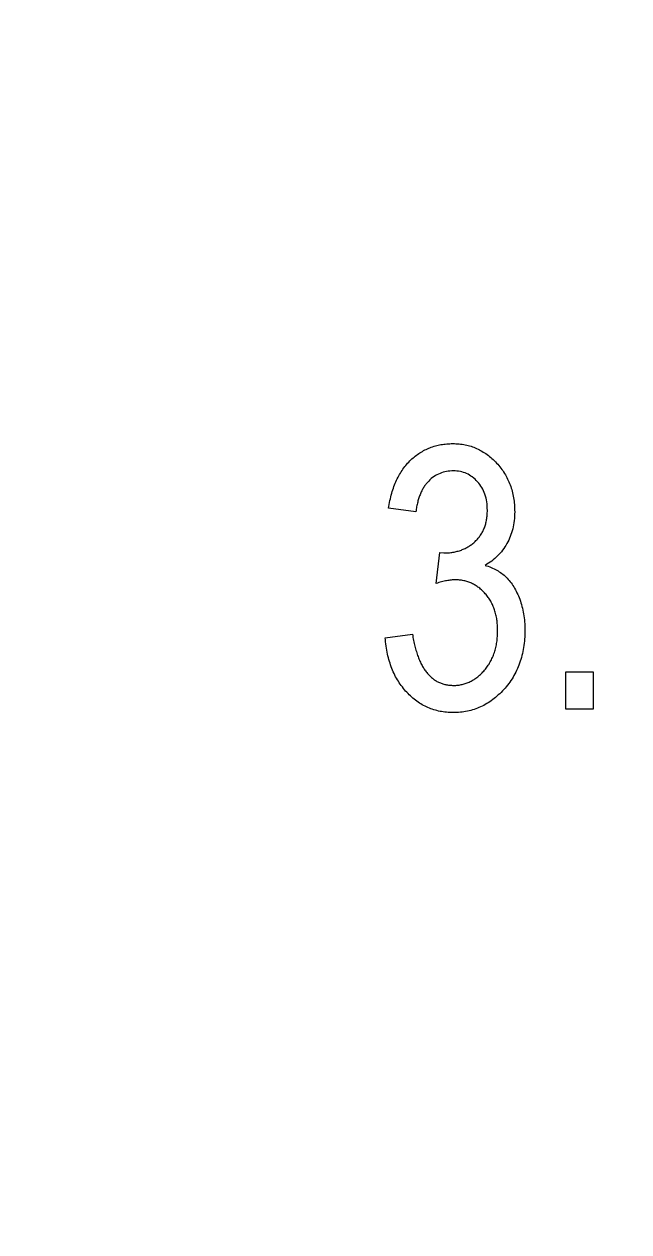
# Model space of a CAD drawing. Header units: millimetres. Extents: x -34 to 34, y -34 to 34.
# Drawn here: x -25.07 to -20.93, y -1.17 to 7.11 of the extents above; entities that cross this region are included whole.
import ezdxf

# ---------------------------------------------------------------- set-up
doc = ezdxf.new("R2010")
doc.units = ezdxf.units.MM

msp = doc.modelspace()

# ---------------------------------------------------------------- linework, layer by layer
at = {"color": 7, "linetype": 'Continuous', "lineweight": 25}
for p, q in [((-22.3878, 3.7648), (-22.5746, 3.7882)), ((-22.2477, 3.273), (-22.2244, 3.4846)), ((-22.2244, 3.4846), (-22.1963, 3.4821)), ((-22.598, 2.9009), (-22.4112, 2.9243)), ((-21.3605, 2.4106), (-21.3605, 2.6674)), ((-21.3605, 2.6674), (-21.1737, 2.6674)), ((-21.1737, 2.6674), (-21.1737, 2.4106)), ((-21.1737, 2.4106), (-21.3605, 2.4106))]:
    msp.add_line(p, q, dxfattribs=at)
at = {"color": 7, "linetype": 'Continuous'}
msp.add_circle((0, 0), 34, dxfattribs=at)
at = {"color": 7, "linetype": 'Continuous', "lineweight": 25}
for points, knots in [([(-22.5746, 3.7882), (-22.5716, 3.806), (-22.5656, 3.8407), (-22.5531, 3.8906), (-22.5383, 3.9373), (-22.5203, 3.9805), (-22.4999, 4.0204), (-22.4769, 4.057), (-22.4514, 4.0906), (-22.4227, 4.1201), (-22.3922, 4.1463), (-22.3598, 4.169), (-22.3262, 4.1886), (-22.2908, 4.2043), (-22.254, 4.2168), (-22.2155, 4.2255), (-22.1755, 4.2307), (-22.1484, 4.2314), (-22.1346, 4.2318)], [0, 0, 0, 0, 0.0787344, 0.1535873, 0.224356, 0.2921102, 0.3570934, 0.4197681, 0.4806494, 0.5402799, 0.5989478, 0.6560317, 0.7123344, 0.7681152, 0.8246273, 0.8817432, 0.9400191, 1, 1, 1, 1]), ([(-22.1346, 4.2318), (-22.1201, 4.2313), (-22.0916, 4.2305), (-22.0497, 4.2241), (-22.0094, 4.214), (-21.9708, 4.1993), (-21.9343, 4.18), (-21.8989, 4.1574), (-21.8652, 4.1302), (-21.8339, 4.099), (-21.8051, 4.0649), (-21.7798, 4.0282), (-21.7582, 3.9896), (-21.7409, 3.9486), (-21.7275, 3.9054), (-21.7176, 3.8601), (-21.7116, 3.8126), (-21.711, 3.7803), (-21.7107, 3.7637)], [0, 0, 0, 0, 0.061722, 0.121428, 0.180226, 0.23843, 0.296817, 0.356015, 0.417175, 0.480545, 0.54415, 0.607086, 0.669928, 0.732369, 0.796429, 0.862167, 0.929503, 1, 1, 1, 1]), ([(-22.1295, 4.045), (-22.1458, 4.0442), (-22.1775, 4.0428), (-22.2228, 4.0287), (-22.2644, 4.0072), (-22.2948, 3.9813), (-22.3163, 3.9568), (-22.3315, 3.9361), (-22.345, 3.9132), (-22.3565, 3.8877), (-22.3675, 3.8604), (-22.3753, 3.8304), (-22.383, 3.7985), (-22.3862, 3.7763), (-22.3878, 3.7648)], [0, 0, 0, 0, 0.115765, 0.225203, 0.334943, 0.448158, 0.50712, 0.567286, 0.630622, 0.696558, 0.766266, 0.840094, 0.917481, 1, 1, 1, 1]), ([(-21.8975, 3.7743), (-21.8983, 3.7937), (-21.9, 3.831), (-21.9123, 3.8841), (-21.9338, 3.9311), (-21.9635, 3.9713), (-21.9991, 4.0037), (-22.0389, 4.0279), (-22.0831, 4.0423), (-22.1139, 4.0441), (-22.1295, 4.045)], [0, 0, 0, 0, 0.146093, 0.280765, 0.407853, 0.533013, 0.654305, 0.768539, 0.88212, 1, 1, 1, 1]), ([(-22.1963, 3.4821), (-22.1855, 3.4822), (-22.1643, 3.4824), (-22.1334, 3.4869), (-22.1039, 3.4927), (-22.0761, 3.5017), (-22.0497, 3.5126), (-22.0251, 3.5265), (-22.0018, 3.5427), (-21.9803, 3.5612), (-21.961, 3.5821), (-21.9438, 3.6046), (-21.9295, 3.6289), (-21.9177, 3.6547), (-21.9086, 3.6822), (-21.902, 3.7114), (-21.8985, 3.7423), (-21.8978, 3.7635), (-21.8975, 3.7743)], [0, 0, 0, 0, 0.069029, 0.134699, 0.198856, 0.260636, 0.320385, 0.380768, 0.440336, 0.500789, 0.561123, 0.621432, 0.680857, 0.74052, 0.801803, 0.865366, 0.93094, 1, 1, 1, 1]), ([(-21.7107, 3.7637), (-21.7113, 3.7437), (-21.7124, 3.7047), (-21.723, 3.648), (-21.7397, 3.5949), (-21.7632, 3.5456), (-21.7923, 3.5005), (-21.8274, 3.4605), (-21.8674, 3.4251), (-21.8978, 3.4065), (-21.9132, 3.3971)], [0, 0, 0, 0, 0.136264, 0.266121, 0.391535, 0.515483, 0.637212, 0.757167, 0.877123, 1, 1, 1, 1]), ([(-21.9132, 3.3971), (-21.8991, 3.3927), (-21.8714, 3.3842), (-21.8333, 3.3651), (-21.7986, 3.3429), (-21.7675, 3.3162), (-21.7399, 3.2851), (-21.7153, 3.2493), (-21.6941, 3.2086), (-21.675, 3.1638), (-21.66, 3.1151), (-21.6484, 3.0635), (-21.6419, 3.0088), (-21.6411, 2.9715), (-21.6407, 2.9524)], [0, 0, 0, 0, 0.0787659, 0.1538985, 0.2265834, 0.2983449, 0.3713878, 0.4478553, 0.5293928, 0.6160118, 0.7070984, 0.8007404, 0.8980898, 1, 1, 1, 1]), ([(-22.119, 3.2978), (-22.1281, 3.2976), (-22.1476, 3.2969), (-22.1783, 3.2916), (-22.2122, 3.2842), (-22.2355, 3.2769), (-22.2477, 3.273)], [0, 0, 0, 0, 0.208161, 0.443743, 0.707986, 1, 1, 1, 1]), ([(-21.8275, 2.9502), (-21.8278, 2.9629), (-21.8284, 2.9878), (-21.832, 3.0242), (-21.8385, 3.0587), (-21.8482, 3.0911), (-21.8597, 3.1221), (-21.8743, 3.1509), (-21.8916, 3.1778), (-21.9112, 3.2024), (-21.9328, 3.2247), (-21.9556, 3.2445), (-21.9799, 3.2609), (-22.0052, 3.2748), (-22.0321, 3.2847), (-22.0598, 3.2926), (-22.089, 3.297), (-22.1088, 3.2976), (-22.119, 3.2978)], [0, 0, 0, 0, 0.075532, 0.147058, 0.215855, 0.282505, 0.34712, 0.410772, 0.473181, 0.5356, 0.596603, 0.656248, 0.713669, 0.769949, 0.826151, 0.882829, 0.940268, 1, 1, 1, 1]), ([(-22.1321, 2.3873), (-22.1474, 2.3877), (-22.1777, 2.3885), (-22.222, 2.3952), (-22.2646, 2.4061), (-22.3053, 2.4216), (-22.3444, 2.441), (-22.3815, 2.4652), (-22.4169, 2.4937), (-22.4502, 2.5262), (-22.4807, 2.5627), (-22.5083, 2.602), (-22.5326, 2.6444), (-22.5523, 2.6902), (-22.5692, 2.7386), (-22.5828, 2.7899), (-22.5927, 2.8443), (-22.5962, 2.8818), (-22.598, 2.9009)], [0, 0, 0, 0, 0.0599547, 0.1180979, 0.1750457, 0.2314535, 0.2877812, 0.3455248, 0.4040166, 0.4651873, 0.5272598, 0.5893651, 0.6527983, 0.7177066, 0.7841456, 0.8529711, 0.924943, 1, 1, 1, 1]), ([(-22.4112, 2.9243), (-22.4088, 2.9101), (-22.4041, 2.8826), (-22.3948, 2.843), (-22.3848, 2.8059), (-22.3731, 2.7717), (-22.3603, 2.74), (-22.3462, 2.7112), (-22.3304, 2.6851), (-22.3134, 2.6617), (-22.295, 2.641), (-22.2753, 2.6231), (-22.2542, 2.608), (-22.2319, 2.5954), (-22.208, 2.586), (-22.183, 2.5789), (-22.1565, 2.5749), (-22.1384, 2.5743), (-22.1292, 2.574)], [0, 0, 0, 0, 0.087015, 0.16956, 0.246923, 0.320217, 0.388752, 0.453783, 0.515052, 0.573662, 0.629076, 0.682899, 0.734725, 0.786273, 0.837947, 0.890063, 0.943825, 1, 1, 1, 1]), ([(-21.6407, 2.9524), (-21.641, 2.932), (-21.6417, 2.8923), (-21.649, 2.8342), (-21.6601, 2.7788), (-21.6759, 2.7261), (-21.6962, 2.6765), (-21.7214, 2.6296), (-21.7508, 2.5855), (-21.7847, 2.5448), (-21.8217, 2.5083), (-21.8606, 2.4758), (-21.9014, 2.4484), (-21.944, 2.4259), (-21.9885, 2.4087), (-22.0347, 2.3962), (-22.0828, 2.3888), (-22.1155, 2.3878), (-22.1321, 2.3873)], [0, 0, 0, 0, 0.072998, 0.142515, 0.210281, 0.275511, 0.33976, 0.402689, 0.466296, 0.52989, 0.592595, 0.652776, 0.711658, 0.76891, 0.825614, 0.882624, 0.940512, 1, 1, 1, 1]), ([(-22.1292, 2.574), (-22.119, 2.5742), (-22.0992, 2.5746), (-22.07, 2.5803), (-22.0417, 2.588), (-22.0147, 2.5999), (-21.9885, 2.6147), (-21.9631, 2.6325), (-21.9396, 2.6544), (-21.9167, 2.6786), (-21.8955, 2.7054), (-21.8773, 2.7347), (-21.8619, 2.766), (-21.849, 2.799), (-21.8398, 2.8343), (-21.8322, 2.871), (-21.8284, 2.91), (-21.8278, 2.9365), (-21.8275, 2.9502)], [0, 0, 0, 0, 0.056502, 0.111056, 0.165509, 0.220329, 0.275741, 0.333285, 0.392975, 0.455509, 0.51944, 0.583588, 0.648055, 0.714351, 0.781323, 0.851333, 0.923796, 1, 1, 1, 1])]:
    msp.add_open_spline(points, degree=3, knots=knots, dxfattribs=at)

doc.saveas('drawing.dxf')
